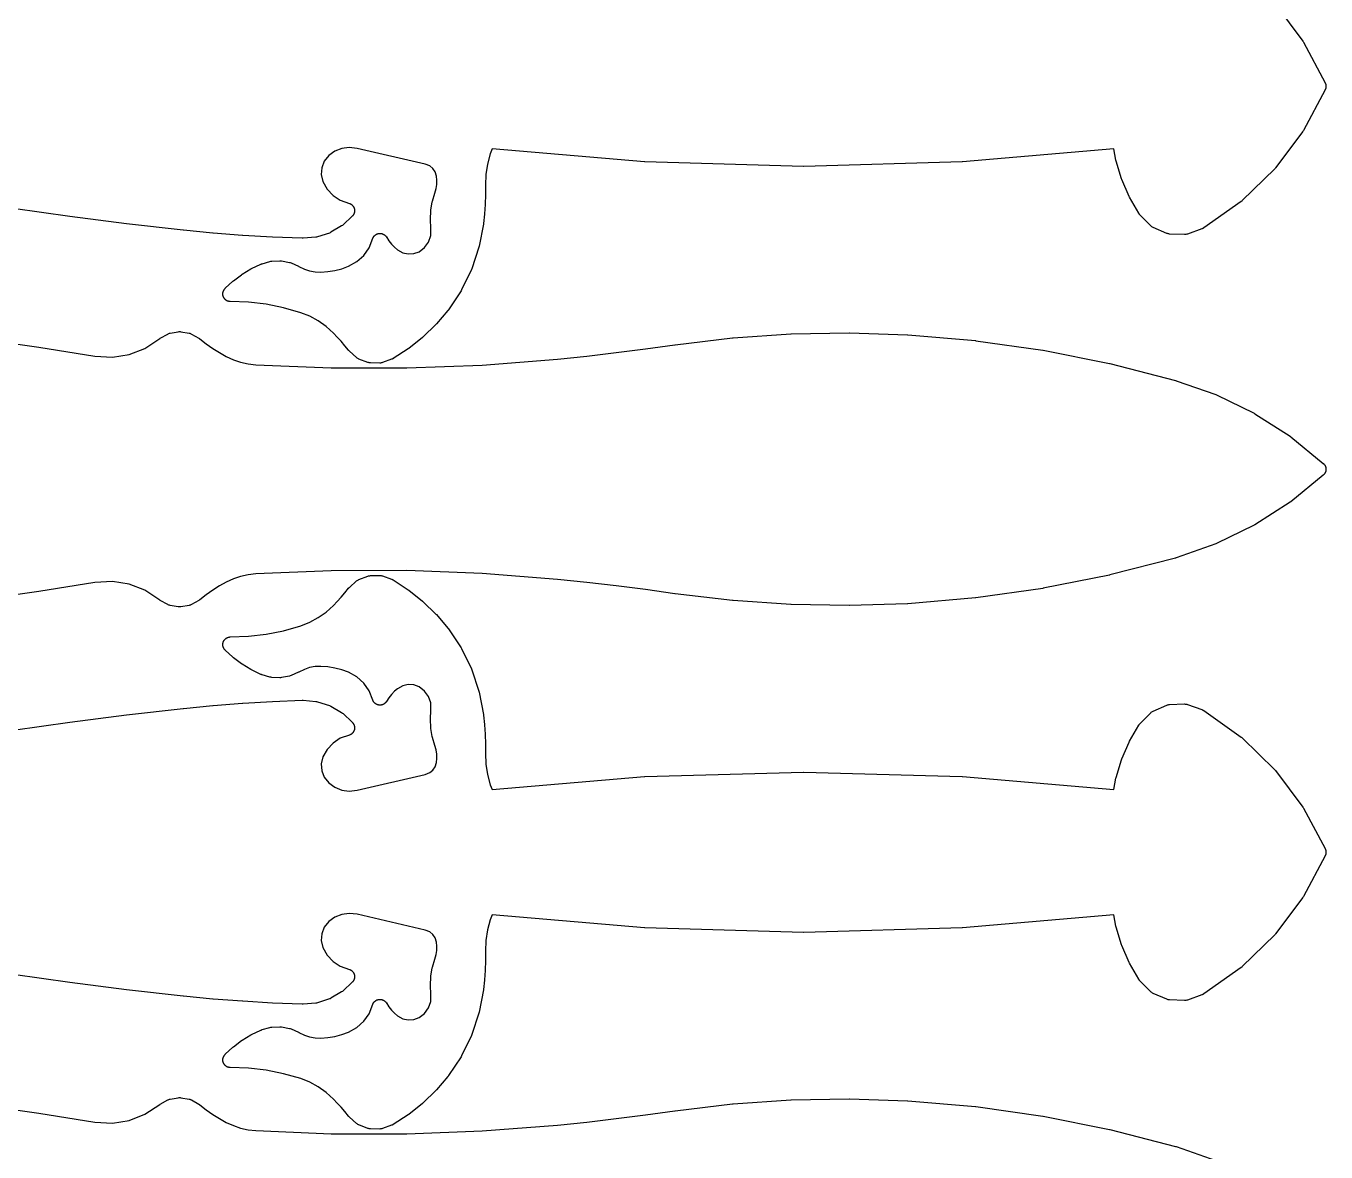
# Model space of a CAD drawing. Header units: metres. Extents: x 0 to 3000, y 0 to 1200.
# Drawn here: x 1698.4 to 2038.1, y 294 to 588 of the extents above; entities that cross this region are included whole.
import ezdxf

# ---------------------------------------------------------------- set-up
doc = ezdxf.new("R2010")
doc.units = ezdxf.units.M

msp = doc.modelspace()

# ---------------------------------------------------------------- linework, layer by layer
at = {"color": 1}
for points in [[(2024.92, 593.58), (2032.07, 584.05), (2032.16, 583.92), (2032.24, 583.79), (2037.86, 573.2), (2037.9, 573.12), (2037.94, 573.03), (2037.94, 573.03), (2037.94, 573.02), (2037.97, 572.93), (2038.01, 572.85), (2038.01, 572.84), (2038.01, 572.84), (2038.03, 572.75), (2038.05, 572.66), (2038.05, 572.65), (2038.06, 572.65), (2038.07, 572.56), (2038.08, 572.46), (2038.08, 572.46), (2038.08, 572.45), (2038.09, 572.36), (2038.09, 572.27), (2038.09, 572.26), (2038.09, 572.26), (2038.09, 572.16), (2038.08, 572.07), (2038.08, 572.07), (2038.08, 572.06), (2038.07, 571.97), (2038.06, 571.88), (2038.05, 571.87), (2038.05, 571.87), (2038.03, 571.78), (2038.01, 571.69), (2038.01, 571.68), (2038.01, 571.68), (2037.97, 571.59), (2037.94, 571.5), (2037.94, 571.5), (2037.94, 571.49), (2037.9, 571.41), (2037.86, 571.32), (2032.24, 560.74), (2032.16, 560.6), (2032.07, 560.48), (2024.92, 550.95), (2024.82, 550.83), (2024.71, 550.71), (2016.18, 542.4), (2016.06, 542.3), (2015.94, 542.2), (2006.15, 535.28), (2006.09, 535.24), (2006.03, 535.2), (2006.01, 535.19), (2005.99, 535.17), (2005.92, 535.14), (2005.86, 535.1), (2005.83, 535.09), (2005.81, 535.08), (2005.74, 535.06), (2005.68, 535.03), (2001.88, 533.66), (2001.7, 533.61), (2001.51, 533.57), (2001.32, 533.55), (2001.13, 533.55), (1997.23, 533.69), (1997.04, 533.71), (1996.86, 533.74), (1996.68, 533.79), (1996.51, 533.86), (1992.93, 535.41), (1992.76, 535.5), (1992.59, 535.6), (1992.44, 535.71), (1992.3, 535.84), (1989.47, 538.71), (1989.43, 538.75), (1989.39, 538.79), (1989.37, 538.83), (1989.34, 538.86), (1989.3, 538.9), (1989.27, 538.95), (1989.25, 538.98), (1989.22, 539.02), (1989.19, 539.07), (1989.16, 539.11), (1986.74, 543.28), (1986.63, 543.49), (1984.71, 547.89), (1984.63, 548.11), (1983.23, 552.71), (1983.17, 552.93), (1982.63, 555.89), (1943.16, 552.51), (1943.04, 552.51), (1901.66, 551.33), (1901.54, 551.33), (1860.16, 552.51), (1860.04, 552.51), (1820.24, 555.91), (1819.74, 554.63), (1819.02, 551.97), (1818.61, 549.25), (1818.51, 546.42), (1818.51, 544.01), (1818.51, 543.94), (1818.43, 541.49), (1818.42, 541.42), (1818.25, 538.97), (1818.25, 538.9), (1817.99, 536.46), (1817.98, 536.38), (1817.96, 536.3), (1816.85, 530.48), (1816.78, 530.23), (1814.92, 524.64), (1814.82, 524.39), (1812.24, 519.09), (1812.1, 518.86), (1808.83, 513.93), (1808.82, 513.92), (1808.81, 513.91), (1808.76, 513.84), (1808.71, 513.78), (1808.7, 513.76), (1808.69, 513.75), (1805.68, 510.2), (1805.55, 510.06), (1802.22, 506.83), (1802.08, 506.7), (1798.45, 503.82), (1798.29, 503.7), (1794.39, 501.18), (1794.36, 501.16), (1794.33, 501.14), (1794.28, 501.11), (1794.22, 501.08), (1794.19, 501.06), (1794.16, 501.05), (1794.1, 501.02), (1794.04, 501), (1794.01, 500.99), (1793.98, 500.97), (1791.59, 500.12), (1791.42, 500.06), (1791.24, 500.03), (1791.07, 500.01), (1790.89, 500), (1788.43, 500.04), (1788.25, 500.05), (1788.08, 500.07), (1787.91, 500.11), (1787.74, 500.17), (1785.44, 501.05), (1785.28, 501.12), (1785.12, 501.21), (1784.97, 501.31), (1784.83, 501.42), (1782.93, 503.1), (1782.89, 503.15), (1782.83, 503.2), (1782.82, 503.22), (1782.79, 503.24), (1782.75, 503.29), (1782.7, 503.34), (1781.75, 504.53), (1780.77, 505.67), (1779.77, 506.78), (1778.76, 507.83), (1776.85, 509.56), (1774.79, 511.01), (1772.57, 512.21), (1770.21, 513.15), (1765.74, 514.42), (1761.17, 515.33), (1756.54, 515.88), (1751.8, 516.05), (1751.79, 516.05), (1751.79, 516.05), (1751.7, 516.06), (1751.6, 516.06), (1751.6, 516.07), (1751.59, 516.07), (1751.5, 516.08), (1751.41, 516.1), (1751.4, 516.1), (1751.4, 516.1), (1751.31, 516.13), (1751.22, 516.16), (1751.22, 516.16), (1751.21, 516.16), (1751.13, 516.19), (1751.04, 516.23), (1751.03, 516.23), (1751.03, 516.23), (1750.95, 516.27), (1750.86, 516.32), (1750.86, 516.32), (1750.86, 516.32), (1750.78, 516.37), (1750.7, 516.42), (1750.7, 516.43), (1750.69, 516.43), (1750.62, 516.49), (1750.54, 516.55), (1750.54, 516.55), (1750.54, 516.55), (1750.47, 516.62), (1750.4, 516.68), (1750.4, 516.69), (1750.4, 516.69), (1750.34, 516.76), (1750.28, 516.83), (1750.28, 516.84), (1750.27, 516.84), (1750.22, 516.92), (1750.17, 517), (1750.16, 517), (1750.16, 517), (1750.12, 517.08), (1750.07, 517.17), (1750.07, 517.17), (1750.07, 517.17), (1750.03, 517.26), (1749.99, 517.35), (1749.99, 517.35), (1749.99, 517.35), (1749.96, 517.44), (1749.93, 517.54), (1749.93, 517.54), (1749.93, 517.54), (1749.91, 517.63), (1749.89, 517.73), (1749.89, 517.73), (1749.89, 517.73), (1749.88, 517.83), (1749.87, 517.92), (1749.87, 517.93), (1749.87, 517.93), (1749.87, 518.02), (1749.87, 518.12), (1749.87, 518.12), (1749.87, 518.12), (1749.88, 518.22), (1749.89, 518.31), (1749.89, 518.32), (1749.89, 518.32), (1749.9, 518.41), (1749.92, 518.51), (1749.92, 518.51), (1749.92, 518.51), (1749.95, 518.6), (1749.98, 518.7), (1749.98, 518.7), (1749.98, 518.7), (1750.01, 518.79), (1750.05, 518.88), (1750.05, 518.88), (1750.05, 518.88), (1750.1, 518.97), (1750.14, 519.05), (1750.14, 519.05), (1750.14, 519.06), (1750.19, 519.14), (1750.25, 519.22), (1750.25, 519.22), (1750.25, 519.22), (1750.31, 519.3), (1750.37, 519.37), (1750.37, 519.37), (1750.37, 519.37), (1750.44, 519.44), (1750.51, 519.51), (1750.51, 519.51), (1750.51, 519.51), (1752.48, 521.34), (1752.63, 521.46), (1754.77, 523.07), (1754.94, 523.19), (1757.22, 524.57), (1757.4, 524.67), (1759.82, 525.82), (1759.88, 525.84), (1759.95, 525.87), (1759.98, 525.88), (1760, 525.89), (1760.07, 525.91), (1760.13, 525.94), (1762.19, 526.52), (1762.41, 526.57), (1762.64, 526.59), (1764.75, 526.69), (1764.98, 526.69), (1765.2, 526.66), (1767.27, 526.27), (1767.5, 526.21), (1767.72, 526.13), (1769.67, 525.27), (1769.71, 525.25), (1769.75, 525.23), (1771.18, 524.52), (1772.55, 524.06), (1773.97, 523.79), (1775.45, 523.73), (1777.31, 523.86), (1779.16, 524.16), (1780.99, 524.64), (1782.7, 525.26), (1784.89, 526.49), (1786.68, 528.12), (1788.06, 530.1), (1789.06, 532.59), (1789.07, 532.62), (1789.08, 532.65), (1789.11, 532.71), (1789.14, 532.77), (1789.15, 532.8), (1789.17, 532.82), (1789.2, 532.88), (1789.24, 532.94), (1789.26, 532.96), (1789.27, 532.99), (1789.31, 533.04), (1789.35, 533.1), (1789.37, 533.12), (1789.39, 533.14), (1789.44, 533.19), (1789.48, 533.25), (1789.5, 533.27), (1789.52, 533.29), (1789.58, 533.33), (1789.63, 533.38), (1789.65, 533.4), (1789.67, 533.42), (1789.73, 533.46), (1789.78, 533.5), (1789.81, 533.51), (1789.83, 533.53), (1789.89, 533.57), (1789.95, 533.6), (1789.98, 533.61), (1790, 533.63), (1790.06, 533.66), (1790.13, 533.69), (1790.15, 533.7), (1790.18, 533.71), (1790.25, 533.73), (1790.31, 533.76), (1790.34, 533.76), (1790.37, 533.77), (1790.43, 533.79), (1790.5, 533.81), (1790.53, 533.81), (1790.56, 533.82), (1790.63, 533.83), (1790.69, 533.84), (1790.72, 533.84), (1790.75, 533.84), (1790.82, 533.85), (1790.89, 533.85), (1790.92, 533.85), (1790.95, 533.85), (1791.02, 533.84), (1791.09, 533.84), (1791.12, 533.84), (1791.14, 533.84), (1791.21, 533.83), (1791.28, 533.82), (1791.31, 533.81), (1791.34, 533.8), (1791.4, 533.79), (1791.47, 533.77), (1791.5, 533.76), (1791.53, 533.75), (1791.59, 533.73), (1791.66, 533.71), (1791.68, 533.69), (1791.71, 533.68), (1791.77, 533.65), (1791.84, 533.63), (1791.86, 533.61), (1791.89, 533.6), (1791.95, 533.56), (1792.01, 533.53), (1792.03, 533.51), (1792.05, 533.49), (1792.11, 533.45), (1792.16, 533.41), (1792.19, 533.39), (1792.21, 533.37), (1792.26, 533.33), (1792.31, 533.28), (1792.33, 533.26), (1792.35, 533.24), (1792.4, 533.19), (1792.45, 533.14), (1792.46, 533.11), (1792.48, 533.09), (1792.52, 533.04), (1792.56, 532.98), (1792.58, 532.96), (1792.6, 532.93), (1793.25, 531.91), (1793.95, 531.04), (1794.72, 530.24), (1795.5, 529.58), (1796.88, 528.81), (1798.29, 528.49), (1799.74, 528.57), (1801.13, 529.08), (1802.58, 530.17), (1803.62, 531.6), (1804.18, 533.27), (1804.24, 535.3), (1804.1, 537.35), (1804.1, 537.58), (1804.2, 539.72), (1804.23, 539.95), (1804.59, 542.07), (1804.64, 542.29), (1805.24, 544.35), (1805.58, 545.55), (1805.76, 546.65), (1805.8, 547.77), (1805.71, 548.79), (1805.36, 549.92), (1804.76, 550.8), (1803.93, 551.47), (1802.77, 551.93), (1784.99, 556.06), (1782.9, 556.28), (1780.96, 556.01), (1779.14, 555.29), (1777.55, 554.15), (1776.38, 552.68), (1775.72, 551), (1775.59, 549.2), (1776.03, 547.37), (1777.13, 545.39), (1778.67, 543.74), (1780.56, 542.5), (1782.95, 541.66), (1783.03, 541.63), (1783.11, 541.6), (1783.12, 541.6), (1783.13, 541.59), (1783.21, 541.55), (1783.28, 541.51), (1783.29, 541.51), (1783.31, 541.5), (1783.38, 541.45), (1783.45, 541.41), (1783.46, 541.4), (1783.47, 541.39), (1783.54, 541.34), (1783.6, 541.29), (1783.61, 541.28), (1783.62, 541.27), (1783.68, 541.21), (1783.74, 541.15), (1783.75, 541.14), (1783.76, 541.13), (1783.82, 541.07), (1783.87, 541), (1783.88, 540.99), (1783.89, 540.98), (1783.94, 540.91), (1783.98, 540.84), (1783.99, 540.83), (1784, 540.82), (1784.04, 540.74), (1784.08, 540.67), (1784.09, 540.66), (1784.09, 540.64), (1784.13, 540.57), (1784.16, 540.49), (1784.16, 540.48), (1784.17, 540.46), (1784.19, 540.38), (1784.22, 540.3), (1784.22, 540.29), (1784.23, 540.28), (1784.24, 540.19), (1784.26, 540.11), (1784.26, 540.1), (1784.27, 540.08), (1784.28, 540), (1784.29, 539.92), (1784.29, 539.9), (1784.29, 539.89), (1784.29, 539.8), (1784.29, 539.72), (1784.29, 539.71), (1784.29, 539.69), (1784.28, 539.61), (1784.27, 539.52), (1784.27, 539.51), (1784.27, 539.5), (1784.26, 539.41), (1784.24, 539.33), (1784.24, 539.32), (1784.23, 539.3), (1784.21, 539.22), (1784.19, 539.14), (1784.18, 539.13), (1784.18, 539.11), (1784.15, 539.04), (1784.12, 538.96), (1784.11, 538.95), (1784.1, 538.93), (1784.07, 538.86), (1784.03, 538.78), (1784.02, 538.77), (1784.01, 538.76), (1783.97, 538.69), (1783.92, 538.62), (1783.91, 538.61), (1783.9, 538.6), (1783.85, 538.53), (1783.8, 538.47), (1783.79, 538.45), (1783.78, 538.44), (1783.72, 538.38), (1783.66, 538.32), (1781.27, 536.06), (1781.1, 535.91), (1780.91, 535.79), (1778.1, 534.13), (1777.9, 534.03), (1777.7, 533.95), (1774.59, 532.96), (1774.37, 532.9), (1774.15, 532.87), (1770.87, 532.6), (1770.84, 532.6), (1770.82, 532.59), (1770.74, 532.59), (1770.67, 532.59), (1770.64, 532.59), (1770.62, 532.59), (1762.87, 532.89), (1762.83, 532.89), (1755.09, 533.34), (1755.05, 533.34), (1747.32, 533.94), (1747.28, 533.94), (1739.57, 534.68), (1739.55, 534.69), (1739.53, 534.69), (1724.72, 536.36), (1724.69, 536.37), (1709.9, 538.26), (1709.87, 538.26), (1695.12, 540.38)], [(1687.02, 506.26), (1701.77, 504.14), (1701.8, 504.14), (1716.43, 501.82), (1721.01, 501.56), (1725.38, 502.25), (1729.51, 503.84), (1733.43, 506.42), (1733.49, 506.45), (1733.54, 506.49), (1735.47, 507.58), (1735.63, 507.66), (1735.79, 507.72), (1735.95, 507.77), (1736.12, 507.81), (1738.24, 508.17), (1738.47, 508.2), (1738.69, 508.2), (1738.92, 508.17), (1741.04, 507.81), (1741.21, 507.77), (1741.38, 507.72), (1741.54, 507.66), (1741.69, 507.58), (1743.62, 506.49), (1743.66, 506.46), (1743.71, 506.44), (1743.74, 506.41), (1743.79, 506.38), (1743.83, 506.35), (1743.87, 506.32), (1745.54, 505.02), (1747.23, 503.83), (1748.98, 502.73), (1750.76, 501.74), (1752.62, 500.88), (1754.52, 500.24), (1756.48, 499.8), (1758.52, 499.57), (1778.21, 498.75), (1797.94, 498.72), (1817.65, 499.48), (1837.35, 501.02), (1845.01, 501.82), (1852.67, 502.71), (1860.33, 503.69), (1867.98, 504.75), (1868, 504.75), (1868.02, 504.76), (1883.06, 506.55), (1883.17, 506.56), (1898.27, 507.59), (1898.37, 507.59), (1913.51, 507.86), (1913.61, 507.86), (1928.75, 507.37), (1928.81, 507.37), (1928.86, 507.36), (1946.49, 505.85), (1946.6, 505.84), (1964.1, 503.35), (1964.21, 503.33), (1981.54, 499.88), (1981.65, 499.85), (1998.78, 495.44), (1998.86, 495.41), (1998.94, 495.39), (2009.27, 491.75), (2009.49, 491.66), (2019.3, 486.88), (2019.5, 486.76), (2028.69, 480.88), (2028.88, 480.74), (2037.36, 473.81), (2037.36, 473.81), (2037.36, 473.81), (2037.43, 473.74), (2037.5, 473.68), (2037.51, 473.68), (2037.51, 473.67), (2037.57, 473.6), (2037.64, 473.53), (2037.64, 473.53), (2037.64, 473.53), (2037.7, 473.45), (2037.75, 473.38), (2037.76, 473.37), (2037.76, 473.37), (2037.81, 473.29), (2037.85, 473.21), (2037.86, 473.2), (2037.86, 473.2), (2037.9, 473.12), (2037.94, 473.03), (2037.94, 473.03), (2037.94, 473.02), (2037.97, 472.93), (2038.01, 472.85), (2038.01, 472.84), (2038.01, 472.84), (2038.03, 472.75), (2038.05, 472.66), (2038.05, 472.65), (2038.06, 472.65), (2038.07, 472.56), (2038.08, 472.46), (2038.08, 472.46), (2038.08, 472.45), (2038.09, 472.36), (2038.09, 472.27), (2038.09, 472.26), (2038.09, 472.26), (2038.09, 472.16), (2038.08, 472.07), (2038.08, 472.07), (2038.08, 472.06), (2038.07, 471.97), (2038.06, 471.88), (2038.05, 471.87), (2038.05, 471.87), (2038.03, 471.78), (2038.01, 471.69), (2038.01, 471.68), (2038.01, 471.68), (2037.97, 471.59), (2037.94, 471.5), (2037.94, 471.5), (2037.94, 471.49), (2037.9, 471.41), (2037.86, 471.32), (2037.86, 471.32), (2037.85, 471.32), (2037.81, 471.23), (2037.76, 471.15), (2037.76, 471.15), (2037.75, 471.15), (2037.7, 471.07), (2037.64, 471), (2037.64, 470.99), (2037.64, 470.99), (2037.57, 470.92), (2037.51, 470.85), (2037.51, 470.85), (2037.5, 470.84), (2037.43, 470.78), (2037.36, 470.72), (2037.36, 470.72), (2037.36, 470.71), (2028.88, 463.78), (2028.69, 463.65), (2019.5, 457.76), (2019.3, 457.65), (2009.49, 452.86), (2009.27, 452.77), (1998.94, 449.14), (1998.86, 449.11), (1998.78, 449.09), (1981.65, 444.67), (1981.54, 444.65), (1964.21, 441.19), (1964.1, 441.17), (1946.6, 438.68), (1946.49, 438.67), (1928.86, 437.16), (1928.81, 437.16), (1928.75, 437.15), (1913.61, 436.66), (1913.51, 436.66), (1898.37, 436.93), (1898.27, 436.94), (1883.17, 437.97), (1883.06, 437.98), (1868.02, 439.77), (1868, 439.77), (1867.98, 439.77), (1860.33, 440.84), (1852.67, 441.81), (1845.01, 442.7), (1837.35, 443.5), (1817.65, 445.05), (1797.94, 445.81), (1778.21, 445.78), (1758.52, 444.95), (1756.48, 444.72), (1754.52, 444.28), (1752.62, 443.64), (1750.76, 442.79), (1748.98, 441.79), (1747.23, 440.69), (1745.54, 439.51), (1743.87, 438.2), (1743.83, 438.17), (1743.79, 438.14), (1743.74, 438.12), (1743.71, 438.09), (1743.66, 438.06), (1743.62, 438.04), (1741.69, 436.94), (1741.54, 436.87), (1741.38, 436.8), (1741.21, 436.75), (1741.04, 436.71), (1738.92, 436.35), (1738.69, 436.32), (1738.47, 436.32), (1738.24, 436.35), (1736.12, 436.71), (1735.95, 436.75), (1735.79, 436.8), (1735.63, 436.87), (1735.47, 436.94), (1733.54, 438.04), (1733.49, 438.07), (1733.43, 438.11), (1729.51, 440.68), (1725.38, 442.28), (1721.01, 442.97), (1716.43, 442.7), (1701.8, 440.38), (1701.77, 440.38), (1687.02, 438.26)], [(1695.12, 404.14), (1709.87, 406.26), (1709.9, 406.26), (1724.69, 408.16), (1724.72, 408.16), (1739.53, 409.84), (1739.55, 409.84), (1739.57, 409.84), (1747.28, 410.58), (1747.32, 410.59), (1755.05, 411.18), (1755.09, 411.18), (1762.83, 411.63), (1762.87, 411.63), (1770.62, 411.93), (1770.64, 411.93), (1770.67, 411.93), (1770.74, 411.93), (1770.82, 411.93), (1770.84, 411.93), (1770.87, 411.93), (1774.15, 411.65), (1774.37, 411.62), (1774.59, 411.56), (1777.7, 410.57), (1777.9, 410.49), (1778.1, 410.39), (1780.91, 408.74), (1781.1, 408.61), (1781.27, 408.47), (1783.66, 406.2), (1783.72, 406.14), (1783.78, 406.08), (1783.79, 406.07), (1783.8, 406.06), (1783.85, 405.99), (1783.9, 405.93), (1783.91, 405.92), (1783.92, 405.9), (1783.97, 405.83), (1784.01, 405.76), (1784.02, 405.75), (1784.03, 405.74), (1784.07, 405.66), (1784.1, 405.59), (1784.11, 405.58), (1784.12, 405.56), (1784.15, 405.49), (1784.18, 405.41), (1784.18, 405.39), (1784.19, 405.38), (1784.21, 405.3), (1784.23, 405.22), (1784.24, 405.21), (1784.24, 405.19), (1784.26, 405.11), (1784.27, 405.03), (1784.27, 405.01), (1784.27, 405), (1784.28, 404.92), (1784.29, 404.83), (1784.29, 404.82), (1784.29, 404.8), (1784.29, 404.72), (1784.29, 404.64), (1784.29, 404.62), (1784.29, 404.61), (1784.28, 404.52), (1784.27, 404.44), (1784.26, 404.43), (1784.26, 404.41), (1784.24, 404.33), (1784.23, 404.25), (1784.22, 404.23), (1784.22, 404.22), (1784.19, 404.14), (1784.17, 404.06), (1784.16, 404.05), (1784.16, 404.03), (1784.13, 403.96), (1784.09, 403.88), (1784.09, 403.87), (1784.08, 403.85), (1784.04, 403.78), (1784, 403.71), (1783.99, 403.7), (1783.98, 403.68), (1783.94, 403.61), (1783.89, 403.55), (1783.88, 403.53), (1783.87, 403.52), (1783.82, 403.46), (1783.76, 403.39), (1783.75, 403.38), (1783.74, 403.37), (1783.68, 403.32), (1783.62, 403.26), (1783.61, 403.25), (1783.6, 403.24), (1783.54, 403.19), (1783.47, 403.13), (1783.46, 403.13), (1783.45, 403.12), (1783.38, 403.07), (1783.31, 403.03), (1783.29, 403.02), (1783.28, 403.01), (1783.21, 402.97), (1783.13, 402.93), (1783.12, 402.93), (1783.11, 402.92), (1783.03, 402.89), (1782.95, 402.86), (1780.56, 402.02), (1778.67, 400.78), (1777.13, 399.13), (1776.03, 397.15), (1775.59, 395.32), (1775.72, 393.52), (1776.38, 391.84), (1777.55, 390.37), (1779.14, 389.23), (1780.96, 388.51), (1782.9, 388.24), (1784.99, 388.47), (1802.77, 392.59), (1803.93, 393.05), (1804.76, 393.72), (1805.36, 394.6), (1805.71, 395.73), (1805.8, 396.76), (1805.76, 397.87), (1805.58, 398.98), (1805.24, 400.17), (1804.64, 402.23), (1804.59, 402.46), (1804.23, 404.57), (1804.2, 404.8), (1804.1, 406.94), (1804.1, 407.18), (1804.24, 409.23), (1804.18, 411.25), (1803.62, 412.92), (1802.58, 414.36), (1801.13, 415.45), (1799.74, 415.95), (1798.29, 416.04), (1796.88, 415.72), (1795.5, 414.94), (1794.72, 414.28), (1793.95, 413.48), (1793.25, 412.61), (1792.6, 411.59), (1792.58, 411.57), (1792.56, 411.54), (1792.52, 411.49), (1792.48, 411.43), (1792.46, 411.41), (1792.45, 411.39), (1792.4, 411.34), (1792.35, 411.28), (1792.33, 411.26), (1792.31, 411.24), (1792.26, 411.2), (1792.21, 411.15), (1792.19, 411.13), (1792.16, 411.11), (1792.11, 411.07), (1792.05, 411.03), (1792.03, 411.01), (1792.01, 411), (1791.95, 410.96), (1791.89, 410.93), (1791.86, 410.91), (1791.84, 410.9), (1791.77, 410.87), (1791.71, 410.84), (1791.68, 410.83), (1791.66, 410.82), (1791.59, 410.79), (1791.53, 410.77), (1791.5, 410.76), (1791.47, 410.75), (1791.4, 410.74), (1791.34, 410.72), (1791.31, 410.71), (1791.28, 410.71), (1791.21, 410.7), (1791.14, 410.69), (1791.12, 410.69), (1791.09, 410.68), (1791.02, 410.68), (1790.95, 410.67), (1790.92, 410.68), (1790.89, 410.67), (1790.82, 410.68), (1790.75, 410.68), (1790.72, 410.68), (1790.69, 410.69), (1790.63, 410.7), (1790.56, 410.71), (1790.53, 410.71), (1790.5, 410.72), (1790.43, 410.74), (1790.37, 410.75), (1790.34, 410.76), (1790.31, 410.77), (1790.25, 410.79), (1790.18, 410.81), (1790.15, 410.83), (1790.13, 410.84), (1790.06, 410.87), (1790, 410.9), (1789.98, 410.91), (1789.95, 410.92), (1789.89, 410.96), (1789.83, 410.99), (1789.81, 411.01), (1789.78, 411.03), (1789.73, 411.07), (1789.67, 411.11), (1789.65, 411.13), (1789.63, 411.14), (1789.58, 411.19), (1789.52, 411.24), (1789.5, 411.26), (1789.48, 411.28), (1789.44, 411.33), (1789.39, 411.38), (1789.37, 411.4), (1789.35, 411.42), (1789.31, 411.48), (1789.27, 411.54), (1789.26, 411.56), (1789.24, 411.58), (1789.2, 411.64), (1789.17, 411.7), (1789.15, 411.73), (1789.14, 411.75), (1789.11, 411.82), (1789.08, 411.88), (1789.07, 411.91), (1789.06, 411.93), (1788.06, 414.42), (1786.68, 416.41), (1784.89, 418.03), (1782.7, 419.26), (1780.99, 419.88), (1779.16, 420.36), (1777.31, 420.67), (1775.45, 420.8), (1773.97, 420.73), (1772.55, 420.47), (1771.18, 420.01), (1769.75, 419.29), (1769.71, 419.28), (1769.67, 419.25), (1767.72, 418.39), (1767.5, 418.31), (1767.27, 418.25), (1765.2, 417.87), (1764.98, 417.84), (1764.75, 417.84), (1762.64, 417.93), (1762.41, 417.95), (1762.19, 418.01), (1760.13, 418.59), (1760.07, 418.61), (1760, 418.63), (1759.98, 418.64), (1759.95, 418.65), (1759.88, 418.68), (1759.82, 418.71), (1757.4, 419.86), (1757.22, 419.95), (1754.94, 421.34), (1754.77, 421.45), (1752.63, 423.06), (1752.48, 423.19), (1750.51, 425.01), (1750.51, 425.01), (1750.51, 425.01), (1750.44, 425.08), (1750.37, 425.15), (1750.37, 425.15), (1750.37, 425.15), (1750.31, 425.23), (1750.25, 425.3), (1750.25, 425.3), (1750.25, 425.31), (1750.19, 425.39), (1750.14, 425.47), (1750.14, 425.47), (1750.14, 425.47), (1750.1, 425.56), (1750.05, 425.64), (1750.05, 425.64), (1750.05, 425.65), (1750.01, 425.73), (1749.98, 425.82), (1749.98, 425.83), (1749.98, 425.83), (1749.95, 425.92), (1749.92, 426.01), (1749.92, 426.01), (1749.92, 426.02), (1749.9, 426.11), (1749.89, 426.2), (1749.89, 426.21), (1749.89, 426.21), (1749.88, 426.3), (1749.87, 426.4), (1749.87, 426.4), (1749.87, 426.41), (1749.87, 426.5), (1749.87, 426.6), (1749.87, 426.6), (1749.87, 426.6), (1749.88, 426.7), (1749.89, 426.79), (1749.89, 426.79), (1749.89, 426.8), (1749.91, 426.89), (1749.93, 426.98), (1749.93, 426.99), (1749.93, 426.99), (1749.96, 427.08), (1749.99, 427.17), (1749.99, 427.17), (1749.99, 427.18), (1750.03, 427.26), (1750.07, 427.35), (1750.07, 427.35), (1750.07, 427.36), (1750.12, 427.44), (1750.16, 427.52), (1750.16, 427.53), (1750.17, 427.53), (1750.22, 427.61), (1750.27, 427.68), (1750.28, 427.69), (1750.28, 427.69), (1750.34, 427.76), (1750.4, 427.84), (1750.4, 427.84), (1750.4, 427.84), (1750.47, 427.91), (1750.54, 427.97), (1750.54, 427.97), (1750.54, 427.98), (1750.62, 428.04), (1750.69, 428.1), (1750.7, 428.1), (1750.7, 428.1), (1750.78, 428.15), (1750.86, 428.2), (1750.86, 428.2), (1750.86, 428.21), (1750.95, 428.25), (1751.03, 428.29), (1751.03, 428.29), (1751.04, 428.3), (1751.13, 428.33), (1751.21, 428.37), (1751.22, 428.37), (1751.22, 428.37), (1751.31, 428.4), (1751.4, 428.42), (1751.4, 428.42), (1751.41, 428.42), (1751.5, 428.44), (1751.59, 428.46), (1751.6, 428.46), (1751.6, 428.46), (1751.7, 428.47), (1751.79, 428.48), (1751.79, 428.48), (1751.8, 428.48), (1756.54, 428.65), (1761.17, 429.19), (1765.74, 430.1), (1770.21, 431.38), (1772.57, 432.32), (1774.79, 433.52), (1776.85, 434.97), (1778.76, 436.69), (1779.77, 437.74), (1780.77, 438.85), (1781.75, 439.99), (1782.7, 441.18), (1782.75, 441.23), (1782.79, 441.28), (1782.82, 441.3), (1782.83, 441.33), (1782.89, 441.37), (1782.93, 441.42), (1784.83, 443.1), (1784.97, 443.22), (1785.12, 443.32), (1785.28, 443.4), (1785.44, 443.47), (1787.74, 444.36), (1787.91, 444.41), (1788.08, 444.45), (1788.25, 444.48), (1788.43, 444.49), (1790.89, 444.52), (1791.07, 444.52), (1791.24, 444.5), (1791.42, 444.46), (1791.59, 444.41), (1793.98, 443.55), (1794.01, 443.54), (1794.04, 443.53), (1794.1, 443.5), (1794.1, 443.5), (1794.16, 443.48), (1794.19, 443.46), (1794.22, 443.45), (1794.28, 443.41), (1794.33, 443.38), (1794.36, 443.37), (1794.39, 443.35), (1798.29, 440.82), (1798.45, 440.71), (1802.08, 437.82), (1802.22, 437.69), (1805.55, 434.46), (1805.68, 434.32), (1808.69, 430.77), (1808.7, 430.76), (1808.71, 430.75), (1808.76, 430.68), (1808.81, 430.62), (1808.82, 430.6), (1808.83, 430.59), (1812.1, 425.66), (1812.24, 425.43), (1814.82, 420.13), (1814.92, 419.89), (1816.78, 414.3), (1816.85, 414.04), (1817.96, 408.23), (1817.98, 408.14), (1817.99, 408.06), (1818.25, 405.62), (1818.25, 405.55), (1818.42, 403.11), (1818.43, 403.04), (1818.51, 400.59), (1818.51, 400.52), (1818.51, 398.1), (1818.61, 395.27), (1819.02, 392.55), (1819.74, 389.9), (1820.24, 388.61), (1860.04, 392.01), (1860.16, 392.02), (1901.54, 393.19), (1901.66, 393.19), (1943.04, 392.02), (1943.16, 392.01), (1982.63, 388.64), (1983.17, 391.59), (1983.23, 391.82), (1984.63, 396.42), (1984.71, 396.63), (1986.63, 401.04), (1986.74, 401.25), (1989.16, 405.41), (1989.19, 405.46), (1989.22, 405.51), (1989.25, 405.54), (1989.27, 405.58), (1989.3, 405.62), (1989.34, 405.66), (1989.37, 405.7), (1989.39, 405.73), (1989.43, 405.77), (1989.47, 405.81), (1992.3, 408.68), (1992.44, 408.81), (1992.59, 408.93), (1992.76, 409.03), (1992.93, 409.11), (1996.51, 410.67), (1996.68, 410.73), (1996.86, 410.78), (1997.04, 410.82), (1997.23, 410.83), (2001.13, 410.98), (2001.32, 410.97), (2001.51, 410.95), (2001.7, 410.92), (2001.88, 410.86), (2005.68, 409.5), (2005.74, 409.47), (2005.81, 409.44), (2005.83, 409.43), (2005.86, 409.42), (2005.92, 409.38), (2005.99, 409.35), (2006.01, 409.34), (2006.03, 409.33), (2006.09, 409.29), (2006.15, 409.25), (2015.94, 402.32), (2016.06, 402.22), (2016.18, 402.12), (2024.71, 393.81), (2024.82, 393.7), (2024.92, 393.58), (2032.07, 384.05), (2032.16, 383.92), (2032.24, 383.79), (2037.86, 373.2), (2037.9, 373.12), (2037.94, 373.03), (2037.94, 373.03), (2037.94, 373.02), (2037.97, 372.93), (2038.01, 372.85), (2038.01, 372.84), (2038.01, 372.84), (2038.03, 372.75), (2038.05, 372.66), (2038.05, 372.65), (2038.06, 372.65), (2038.07, 372.56), (2038.08, 372.46), (2038.08, 372.46), (2038.08, 372.45), (2038.09, 372.36), (2038.09, 372.27), (2038.09, 372.26), (2038.09, 372.26), (2038.09, 372.16), (2038.08, 372.07), (2038.08, 372.07), (2038.08, 372.06), (2038.07, 371.97), (2038.06, 371.88), (2038.05, 371.87), (2038.05, 371.87), (2038.03, 371.78), (2038.01, 371.69), (2038.01, 371.68), (2038.01, 371.68), (2037.97, 371.59), (2037.94, 371.5), (2037.94, 371.5), (2037.94, 371.49), (2037.9, 371.41), (2037.86, 371.32), (2032.24, 360.74), (2032.16, 360.6), (2032.07, 360.48), (2024.92, 350.95), (2024.82, 350.83), (2024.71, 350.71), (2016.18, 342.4), (2016.06, 342.3), (2015.94, 342.2), (2006.15, 335.28), (2006.09, 335.24), (2006.03, 335.2), (2006.01, 335.19), (2005.99, 335.17), (2005.92, 335.14), (2005.86, 335.1), (2005.83, 335.09), (2005.81, 335.08), (2005.74, 335.06), (2005.68, 335.03), (2001.88, 333.66), (2001.7, 333.61), (2001.51, 333.57), (2001.32, 333.55), (2001.13, 333.55), (1997.23, 333.69), (1997.04, 333.71), (1996.86, 333.74), (1996.68, 333.79), (1996.51, 333.86), (1992.93, 335.41), (1992.76, 335.5), (1992.59, 335.6), (1992.44, 335.71), (1992.3, 335.84), (1989.47, 338.71), (1989.43, 338.75), (1989.39, 338.79), (1989.37, 338.83), (1989.34, 338.86), (1989.3, 338.9), (1989.27, 338.95), (1989.25, 338.98), (1989.22, 339.02), (1989.19, 339.07), (1989.16, 339.11), (1986.74, 343.28), (1986.63, 343.49), (1984.71, 347.89), (1984.63, 348.11), (1983.23, 352.71), (1983.17, 352.93), (1982.63, 355.89), (1943.16, 352.51), (1943.04, 352.51), (1901.66, 351.33), (1901.54, 351.33), (1860.16, 352.51), (1860.04, 352.51), (1820.24, 355.91), (1819.74, 354.63), (1819.02, 351.97), (1818.61, 349.25), (1818.51, 346.42), (1818.51, 344.01), (1818.51, 343.94), (1818.43, 341.49), (1818.42, 341.42), (1818.25, 338.97), (1818.25, 338.9), (1817.99, 336.46), (1817.98, 336.38), (1817.96, 336.3), (1816.85, 330.48), (1816.78, 330.23), (1814.92, 324.64), (1814.82, 324.39), (1812.24, 319.09), (1812.1, 318.86), (1808.83, 313.93), (1808.82, 313.92), (1808.81, 313.91), (1808.76, 313.84), (1808.71, 313.78), (1808.7, 313.76), (1808.69, 313.75), (1805.68, 310.2), (1805.55, 310.06), (1802.22, 306.83), (1802.08, 306.7), (1798.45, 303.82), (1798.29, 303.7), (1794.39, 301.18), (1794.36, 301.16), (1794.33, 301.14), (1794.28, 301.11), (1794.22, 301.08), (1794.19, 301.06), (1794.16, 301.05), (1794.1, 301.02), (1794.04, 301), (1794.01, 300.99), (1793.98, 300.97), (1791.59, 300.12), (1791.42, 300.06), (1791.24, 300.03), (1791.07, 300.01), (1790.89, 300), (1788.43, 300.04), (1788.25, 300.05), (1788.08, 300.07), (1787.91, 300.11), (1787.74, 300.17), (1785.44, 301.05), (1785.28, 301.12), (1785.12, 301.21), (1784.97, 301.31), (1784.83, 301.42), (1782.93, 303.1), (1782.89, 303.15), (1782.83, 303.2), (1782.82, 303.22), (1782.79, 303.24), (1782.75, 303.29), (1782.7, 303.34), (1781.75, 304.53), (1780.77, 305.67), (1779.77, 306.78), (1778.76, 307.83), (1776.85, 309.56), (1774.79, 311.01), (1772.57, 312.21), (1770.21, 313.15), (1765.74, 314.42), (1761.17, 315.33), (1756.54, 315.88), (1751.8, 316.05), (1751.79, 316.05), (1751.79, 316.05), (1751.7, 316.06), (1751.6, 316.06), (1751.6, 316.07), (1751.59, 316.07), (1751.5, 316.08), (1751.41, 316.1), (1751.4, 316.1), (1751.4, 316.1), (1751.31, 316.13), (1751.22, 316.16), (1751.22, 316.16), (1751.21, 316.16), (1751.13, 316.19), (1751.04, 316.23), (1751.03, 316.23), (1751.03, 316.23), (1750.95, 316.27), (1750.86, 316.32), (1750.86, 316.32), (1750.86, 316.32), (1750.78, 316.37), (1750.7, 316.42), (1750.7, 316.43), (1750.69, 316.43), (1750.62, 316.49), (1750.54, 316.55), (1750.54, 316.55), (1750.54, 316.55), (1750.47, 316.62), (1750.4, 316.68), (1750.4, 316.69), (1750.4, 316.69), (1750.34, 316.76), (1750.28, 316.83), (1750.28, 316.84), (1750.27, 316.84), (1750.22, 316.92), (1750.17, 317), (1750.16, 317), (1750.16, 317), (1750.12, 317.08), (1750.07, 317.17), (1750.07, 317.17), (1750.07, 317.17), (1750.03, 317.26), (1749.99, 317.35), (1749.99, 317.35), (1749.99, 317.35), (1749.96, 317.44), (1749.93, 317.54), (1749.93, 317.54), (1749.93, 317.54), (1749.91, 317.63), (1749.89, 317.73), (1749.89, 317.73), (1749.89, 317.73), (1749.88, 317.83), (1749.87, 317.92), (1749.87, 317.93), (1749.87, 317.93), (1749.87, 318.02), (1749.87, 318.12), (1749.87, 318.12), (1749.87, 318.12), (1749.88, 318.22), (1749.89, 318.31), (1749.89, 318.32), (1749.89, 318.32), (1749.9, 318.41), (1749.92, 318.51), (1749.92, 318.51), (1749.92, 318.51), (1749.95, 318.6), (1749.98, 318.7), (1749.98, 318.7), (1749.98, 318.7), (1750.01, 318.79), (1750.05, 318.88), (1750.05, 318.88), (1750.05, 318.88), (1750.1, 318.97), (1750.14, 319.05), (1750.14, 319.05), (1750.14, 319.06), (1750.19, 319.14), (1750.25, 319.22), (1750.25, 319.22), (1750.25, 319.22), (1750.31, 319.3), (1750.37, 319.37), (1750.37, 319.37), (1750.37, 319.37), (1750.44, 319.44), (1750.51, 319.51), (1750.51, 319.51), (1750.51, 319.51), (1752.48, 321.34), (1752.63, 321.46), (1754.77, 323.07), (1754.94, 323.19), (1757.22, 324.57), (1757.4, 324.67), (1759.82, 325.82), (1759.88, 325.84), (1759.95, 325.87), (1759.98, 325.88), (1760, 325.89), (1760.07, 325.91), (1760.13, 325.94), (1762.19, 326.52), (1762.41, 326.57), (1762.64, 326.59), (1764.75, 326.69), (1764.98, 326.69), (1765.2, 326.66), (1767.27, 326.27), (1767.5, 326.21), (1767.72, 326.13), (1769.67, 325.27), (1769.71, 325.25), (1769.75, 325.23), (1771.18, 324.52), (1772.55, 324.06), (1773.97, 323.79), (1775.45, 323.73), (1777.31, 323.86), (1779.16, 324.16), (1780.99, 324.64), (1782.7, 325.26), (1784.89, 326.49), (1786.68, 328.12), (1788.06, 330.1), (1789.06, 332.59), (1789.07, 332.62), (1789.08, 332.65), (1789.11, 332.71), (1789.14, 332.77), (1789.15, 332.8), (1789.17, 332.82), (1789.2, 332.88), (1789.24, 332.94), (1789.26, 332.96), (1789.27, 332.99), (1789.31, 333.04), (1789.35, 333.1), (1789.37, 333.12), (1789.39, 333.14), (1789.44, 333.19), (1789.48, 333.25), (1789.5, 333.27), (1789.52, 333.29), (1789.58, 333.33), (1789.63, 333.38), (1789.65, 333.4), (1789.67, 333.42), (1789.73, 333.46), (1789.78, 333.5), (1789.81, 333.51), (1789.83, 333.53), (1789.89, 333.57), (1789.95, 333.6), (1789.98, 333.61), (1790, 333.63), (1790.06, 333.66), (1790.13, 333.69), (1790.15, 333.7), (1790.18, 333.71), (1790.25, 333.73), (1790.31, 333.76), (1790.34, 333.76), (1790.37, 333.77), (1790.43, 333.79), (1790.5, 333.81), (1790.53, 333.81), (1790.56, 333.82), (1790.63, 333.83), (1790.69, 333.84), (1790.72, 333.84), (1790.75, 333.84), (1790.82, 333.85), (1790.89, 333.85), (1790.92, 333.85), (1790.95, 333.85), (1791.02, 333.84), (1791.09, 333.84), (1791.12, 333.84), (1791.14, 333.84), (1791.21, 333.83), (1791.28, 333.82), (1791.31, 333.81), (1791.34, 333.8), (1791.4, 333.79), (1791.47, 333.77), (1791.5, 333.76), (1791.53, 333.75), (1791.59, 333.73), (1791.66, 333.71), (1791.68, 333.69), (1791.71, 333.68), (1791.77, 333.65), (1791.84, 333.63), (1791.86, 333.61), (1791.89, 333.6), (1791.95, 333.56), (1792.01, 333.53), (1792.03, 333.51), (1792.05, 333.49), (1792.11, 333.45), (1792.16, 333.41), (1792.19, 333.39), (1792.21, 333.37), (1792.26, 333.33), (1792.31, 333.28), (1792.33, 333.26), (1792.35, 333.24), (1792.4, 333.19), (1792.45, 333.14), (1792.46, 333.11), (1792.48, 333.09), (1792.52, 333.04), (1792.56, 332.98), (1792.58, 332.96), (1792.6, 332.93), (1793.25, 331.91), (1793.95, 331.04), (1794.72, 330.24), (1795.5, 329.58), (1796.88, 328.81), (1798.29, 328.49), (1799.74, 328.57), (1801.13, 329.08), (1802.58, 330.17), (1803.62, 331.6), (1804.18, 333.27), (1804.24, 335.3), (1804.1, 337.35), (1804.1, 337.58), (1804.2, 339.72), (1804.23, 339.95), (1804.59, 342.07), (1804.64, 342.29), (1805.24, 344.35), (1805.58, 345.55), (1805.76, 346.65), (1805.8, 347.77), (1805.71, 348.79), (1805.36, 349.92), (1804.76, 350.8), (1803.93, 351.47), (1802.77, 351.93), (1784.99, 356.06), (1782.9, 356.28), (1780.96, 356.01), (1779.14, 355.29), (1777.55, 354.15), (1776.38, 352.68), (1775.72, 351), (1775.59, 349.2), (1776.03, 347.37), (1777.13, 345.39), (1778.67, 343.74), (1780.56, 342.5), (1782.95, 341.66), (1783.03, 341.63), (1783.11, 341.6), (1783.12, 341.6), (1783.13, 341.59), (1783.21, 341.55), (1783.28, 341.51), (1783.29, 341.51), (1783.31, 341.5), (1783.38, 341.45), (1783.45, 341.41), (1783.46, 341.4), (1783.47, 341.39), (1783.54, 341.34), (1783.6, 341.29), (1783.61, 341.28), (1783.62, 341.27), (1783.68, 341.21), (1783.74, 341.15), (1783.75, 341.14), (1783.76, 341.13), (1783.82, 341.07), (1783.87, 341), (1783.88, 340.99), (1783.89, 340.98), (1783.94, 340.91), (1783.98, 340.84), (1783.99, 340.83), (1784, 340.82), (1784.04, 340.74), (1784.08, 340.67), (1784.09, 340.66), (1784.09, 340.64), (1784.13, 340.57), (1784.16, 340.49), (1784.16, 340.48), (1784.17, 340.46), (1784.19, 340.38), (1784.22, 340.3), (1784.22, 340.29), (1784.23, 340.28), (1784.24, 340.19), (1784.26, 340.11), (1784.26, 340.1), (1784.27, 340.08), (1784.28, 340), (1784.29, 339.92), (1784.29, 339.9), (1784.29, 339.89), (1784.29, 339.8), (1784.29, 339.72), (1784.29, 339.71), (1784.29, 339.69), (1784.28, 339.61), (1784.27, 339.52), (1784.27, 339.51), (1784.27, 339.5), (1784.26, 339.41), (1784.24, 339.33), (1784.24, 339.32), (1784.23, 339.3), (1784.21, 339.22), (1784.19, 339.14), (1784.18, 339.13), (1784.18, 339.11), (1784.15, 339.04), (1784.12, 338.96), (1784.11, 338.95), (1784.1, 338.93), (1784.07, 338.86), (1784.03, 338.78), (1784.02, 338.77), (1784.01, 338.76), (1783.97, 338.69), (1783.92, 338.62), (1783.91, 338.61), (1783.9, 338.6), (1783.85, 338.53), (1783.8, 338.47), (1783.79, 338.45), (1783.78, 338.44), (1783.72, 338.38), (1783.66, 338.32), (1781.27, 336.06), (1781.1, 335.91), (1780.91, 335.79), (1778.1, 334.13), (1777.9, 334.03), (1777.7, 333.95), (1774.59, 332.96), (1774.37, 332.9), (1774.15, 332.87), (1770.87, 332.6), (1770.84, 332.6), (1770.82, 332.59), (1770.74, 332.59), (1770.67, 332.59), (1770.64, 332.59), (1770.62, 332.59), (1762.87, 332.89), (1762.83, 332.89), (1755.09, 333.34), (1755.05, 333.34), (1747.32, 333.94), (1747.28, 333.94), (1739.57, 334.68), (1739.55, 334.69), (1739.53, 334.69), (1724.72, 336.36), (1724.69, 336.37), (1709.9, 338.26), (1709.87, 338.26), (1695.12, 340.38)], [(1687.02, 306.26), (1701.77, 304.14), (1701.8, 304.14), (1716.43, 301.82), (1721.01, 301.56), (1725.38, 302.25), (1729.51, 303.84), (1733.43, 306.42), (1733.49, 306.45), (1733.54, 306.49), (1735.47, 307.58), (1735.63, 307.66), (1735.79, 307.72), (1735.95, 307.77), (1736.12, 307.81), (1738.24, 308.17), (1738.47, 308.2), (1738.69, 308.2), (1738.92, 308.17), (1741.04, 307.81), (1741.21, 307.77), (1741.38, 307.72), (1741.54, 307.66), (1741.69, 307.58), (1743.62, 306.49), (1743.66, 306.46), (1743.71, 306.44), (1743.74, 306.41), (1743.79, 306.38), (1743.83, 306.35), (1743.87, 306.32), (1745.54, 305.02), (1747.23, 303.83), (1748.98, 302.73), (1750.76, 301.74), (1752.62, 300.88), (1754.52, 300.24), (1756.48, 299.8), (1758.52, 299.57), (1778.21, 298.75), (1797.94, 298.72), (1817.65, 299.48), (1837.35, 301.02), (1845.01, 301.82), (1852.67, 302.71), (1860.33, 303.69), (1867.98, 304.75), (1868, 304.75), (1868.02, 304.76), (1883.06, 306.55), (1883.17, 306.56), (1898.27, 307.59), (1898.37, 307.59), (1913.51, 307.86), (1913.61, 307.86), (1928.75, 307.37), (1928.81, 307.37), (1928.86, 307.36), (1946.49, 305.85), (1946.6, 305.84), (1964.1, 303.35), (1964.21, 303.33), (1981.54, 299.88), (1981.65, 299.85), (1998.78, 295.44), (1998.86, 295.41), (1998.94, 295.39), (2009.27, 291.75)]]:
    msp.add_lwpolyline(points, dxfattribs=at)

doc.saveas('drawing.dxf')
